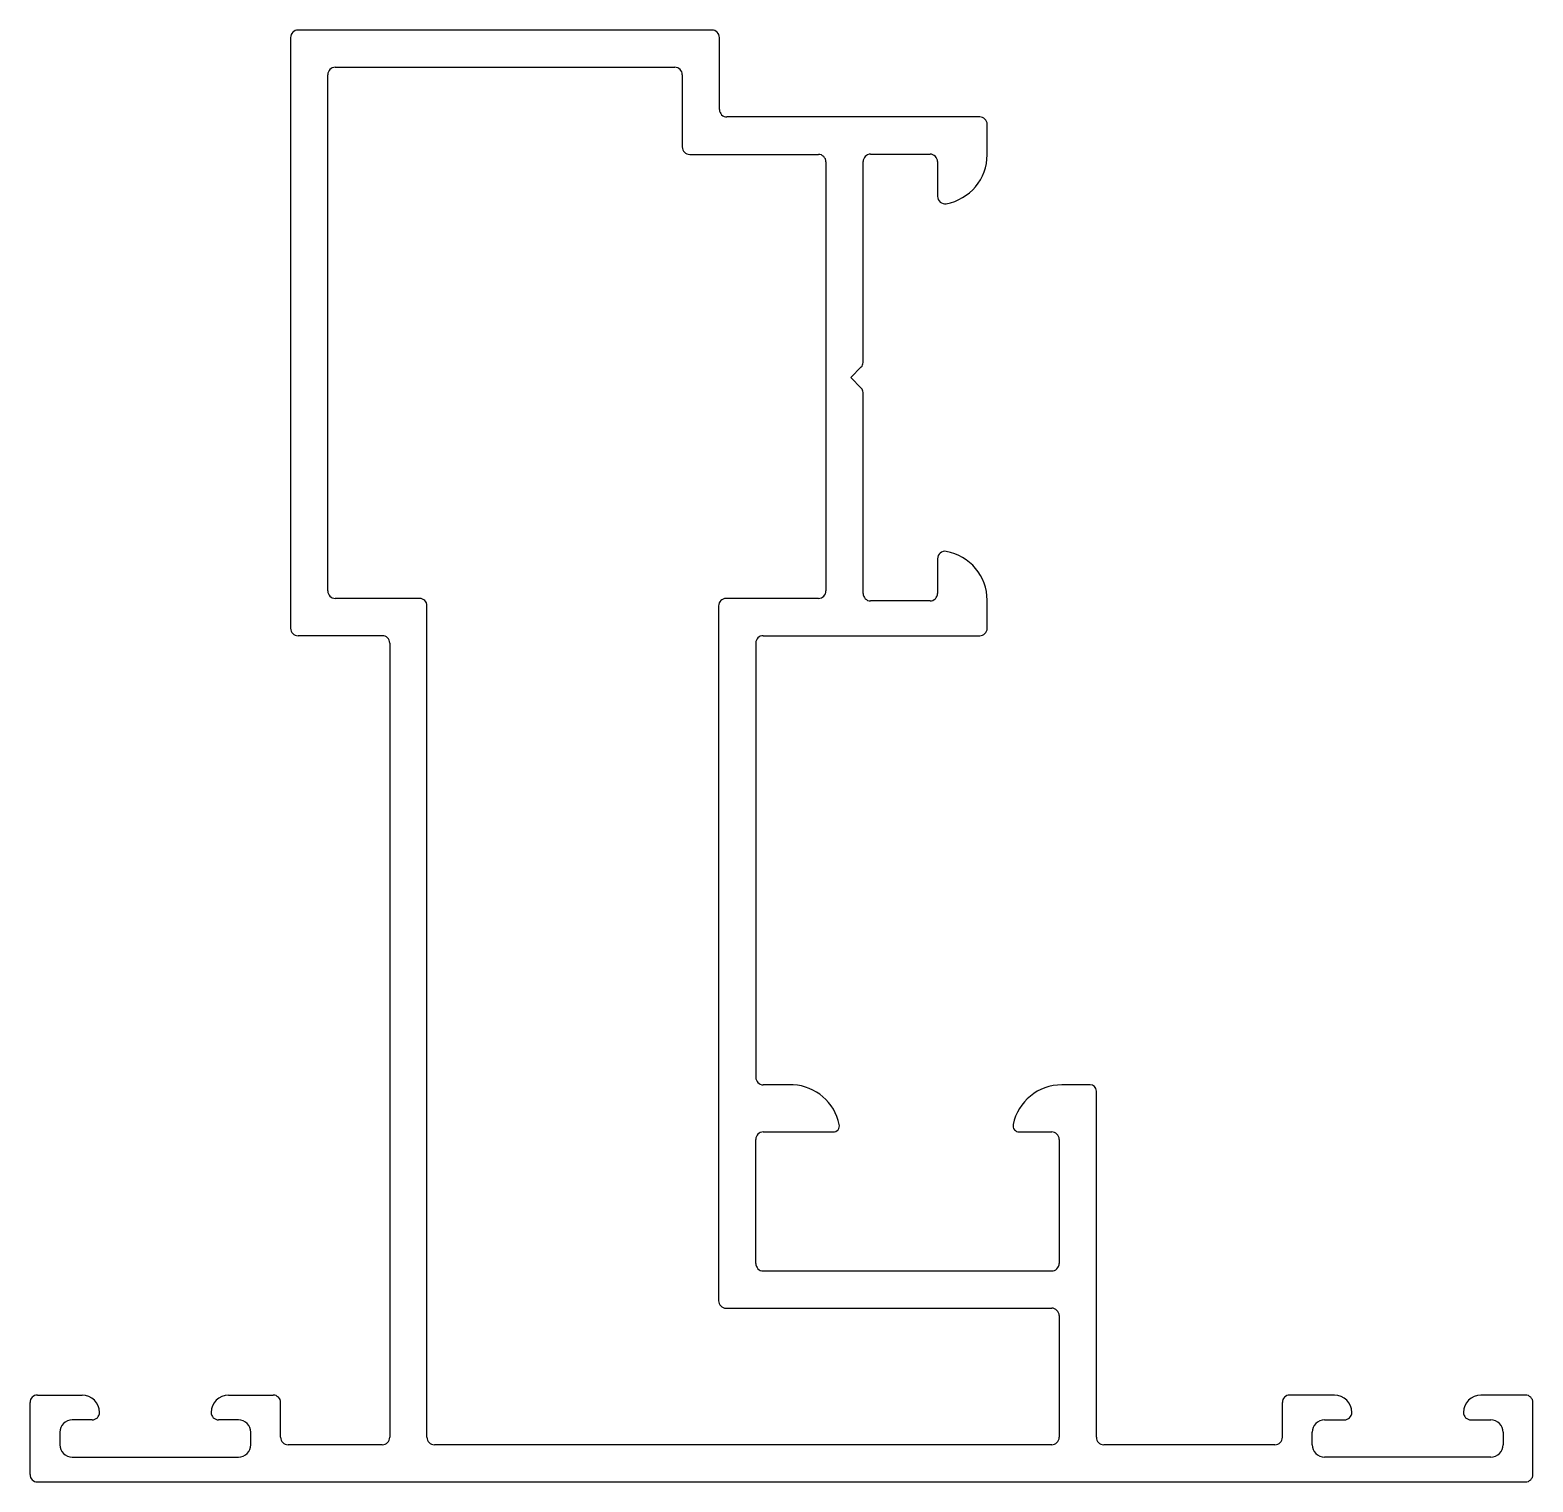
# Model space of a CAD drawing. Extents: x 781 to 841.5, y 349.7 to 408.1.
import ezdxf

# ---------------------------------------------------------------- set-up
doc = ezdxf.new("R2010")
doc.units = 0
doc.layers.get('0').update_dxf_attribs({"linetype": 'CONTINUOUS'})

msp = doc.modelspace()

# ---------------------------------------------------------------- linework, layer by layer
for p, q in [((791.455, 407.849), (791.457, 384.049)), ((808.445, 408.149), (791.755, 408.149)), ((808.745, 404.949), (808.745, 407.849)), ((793.255, 406.649), (806.945, 406.649)), ((792.955, 385.549), (792.955, 406.349)), ((807.245, 406.349), (807.245, 403.44)), ((819.235, 404.649), (809.045, 404.649)), ((819.535, 403.123), (819.535, 404.349)), ((807.545, 403.14), (812.736, 403.14)), ((814.835, 403.149), (817.235, 403.149)), ((813.036, 402.84), (813.036, 385.549)), ((814.535, 394.753), (814.535, 402.849)), ((817.535, 402.849), (817.535, 401.449)), ((814.035, 394.149), (814.462, 394.576)), ((814.462, 393.723), (814.035, 394.149)), ((814.535, 385.449), (814.535, 393.546)), ((817.535, 386.849), (817.535, 385.449)), ((796.655, 385.249), (793.255, 385.249)), ((796.955, 351.452), (796.955, 384.949)), ((808.708, 384.949), (808.708, 356.953)), ((812.736, 385.249), (809.008, 385.249)), ((817.235, 385.149), (814.835, 385.149)), ((819.535, 384.049), (819.535, 385.176)), ((795.155, 383.749), (791.757, 383.749)), ((810.508, 383.749), (819.235, 383.749)), ((795.455, 383.449), (795.455, 351.452)), ((810.208, 383.449), (810.208, 365.952)), ((811.716, 365.652), (810.508, 365.652)), ((823.688, 365.652), (822.542, 365.652)), ((823.938, 351.452), (823.938, 365.402)), ((810.508, 363.752), (813.33, 363.752)), ((820.827, 363.752), (822.138, 363.752)), ((810.208, 358.453), (810.208, 363.452)), ((822.438, 363.452), (822.438, 358.453)), ((810.508, 358.153), (822.138, 358.153)), ((809.008, 356.653), (822.138, 356.653)), ((822.438, 356.353), (822.438, 351.452)), ((780.955, 349.952), (780.955, 352.852)), ((781.255, 353.152), (783.055, 353.152)), ((788.955, 353.152), (790.755, 353.152)), ((791.055, 351.452), (791.055, 352.852)), ((831.435, 351.452), (831.435, 352.852)), ((833.535, 353.152), (831.735, 353.152)), ((841.235, 353.152), (839.435, 353.152)), ((841.535, 349.952), (841.535, 352.852)), ((783.455, 352.152), (782.655, 352.152)), ((789.355, 352.152), (788.555, 352.152)), ((833.135, 352.152), (833.935, 352.152)), ((839.035, 352.152), (839.835, 352.152)), ((782.155, 351.652), (782.155, 351.152)), ((789.855, 351.152), (789.855, 351.652)), ((832.635, 351.152), (832.635, 351.652)), ((840.335, 351.652), (840.335, 351.152)), ((795.155, 351.152), (791.355, 351.152)), ((822.138, 351.152), (797.255, 351.152)), ((831.135, 351.152), (824.238, 351.152)), ((782.655, 350.652), (789.355, 350.652)), ((839.835, 350.652), (833.135, 350.652)), ((781.255, 349.652), (841.235, 349.652))]:
    msp.add_line(p, q)
for centre, radius, start, end in [((791.755, 407.849), 0.3, 90, 180), ((808.445, 407.849), 0.3, 0, 90), ((793.255, 406.349), 0.3, 90, 180), ((806.945, 406.349), 0.3, 0, 90), ((809.045, 404.949), 0.3, 180, 270), ((819.235, 404.349), 0.3, 0, 90), ((807.545, 403.44), 0.3, 180, 270), ((812.736, 402.84), 0.3, 0, 90), ((814.835, 402.849), 0.3, 90, 180), ((817.235, 402.849), 0.3, 0, 90), ((817.535, 403.123), 2, 280.16425, 0), ((817.835, 401.449), 0.3, 180, 280.16425), ((814.285, 394.753), 0.25, 315, 360), ((814.285, 393.546), 0.25, 0, 45), ((817.835, 386.849), 0.3, 79.83575, 180), ((817.535, 385.176), 2, 0, 79.83575), ((793.255, 385.549), 0.3, 180, 270), ((812.736, 385.549), 0.3, 270, 0), ((814.835, 385.449), 0.3, 180, 270), ((817.235, 385.449), 0.3, 270, 0), ((796.655, 384.949), 0.3, 0, 90), ((809.008, 384.949), 0.3, 90, 180), ((791.757, 384.049), 0.3, 180.0035, 270), ((795.155, 383.449), 0.3, 0, 90), ((810.508, 383.449), 0.3, 90, 180), ((819.235, 384.049), 0.3, 270, 0), ((810.508, 365.952), 0.3, 180, 270), ((811.611, 363.651), 2.004, 11.56257, 87.01478), ((822.545, 363.648), 2.004, 90.10069, 168.36235), ((823.688, 365.402), 0.25, 0, 90), ((810.508, 363.452), 0.3, 90, 180), ((813.33, 364.002), 0.25, 270, 11.56257), ((820.827, 364.002), 0.25, 168.46304, 270), ((822.138, 363.452), 0.3, 0, 90), ((810.508, 358.453), 0.3, 180, 270), ((822.138, 358.453), 0.3, 270, 0), ((809.008, 356.953), 0.3, 180, 270), ((822.138, 356.353), 0.3, 360, 90), ((781.255, 352.852), 0.3, 90, 180), ((783.055, 352.452), 0.7, 360, 90), ((788.955, 352.452), 0.7, 90, 180), ((790.755, 352.852), 0.3, 360, 90), ((831.735, 352.852), 0.3, 90, 180), ((833.535, 352.452), 0.7, 0, 90), ((839.435, 352.452), 0.7, 90, 180), ((841.235, 352.852), 0.3, 0, 90), ((782.655, 351.652), 0.5, 90, 180), ((783.455, 352.452), 0.3, 270, 360), ((788.555, 352.452), 0.3, 180, 270), ((789.355, 351.652), 0.5, 360, 90), ((833.135, 351.652), 0.5, 90, 180), ((833.935, 352.452), 0.3, 270, 360), ((839.035, 352.452), 0.3, 180, 270), ((839.835, 351.652), 0.5, 0, 90), ((791.355, 351.452), 0.3, 180, 270), ((795.155, 351.452), 0.3, 270, 0), ((797.255, 351.452), 0.3, 180, 270), ((822.138, 351.452), 0.3, 270, 0), ((824.238, 351.452), 0.3, 180, 270), ((831.135, 351.452), 0.3, 270, 0), ((782.655, 351.152), 0.5, 180, 270), ((789.355, 351.152), 0.5, 270, 360), ((833.135, 351.152), 0.5, 180, 270), ((839.835, 351.152), 0.5, 270, 0), ((781.255, 349.952), 0.3, 180, 270), ((841.235, 349.952), 0.3, 270, 0)]:
    msp.add_arc(centre, radius, start, end)

doc.saveas('drawing.dxf')
